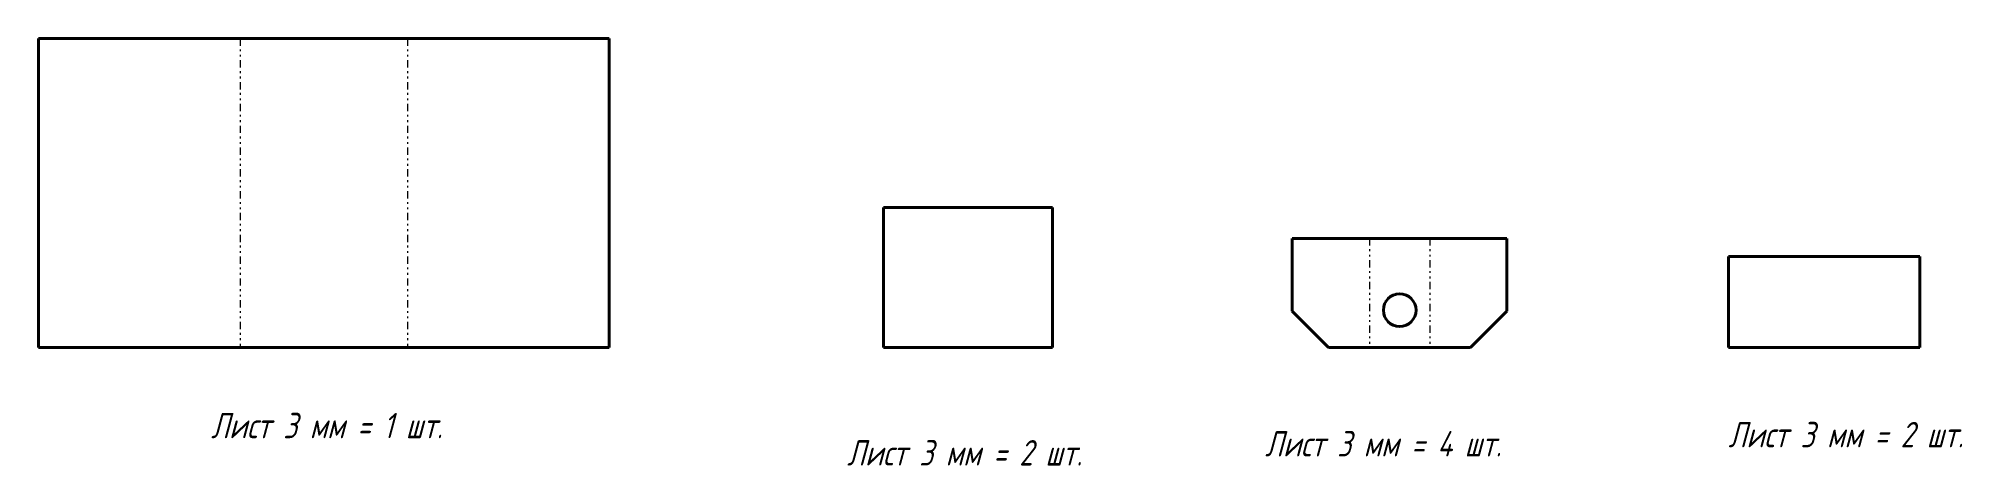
# Model space of a CAD drawing. Header units: millimetres. Extents: x 0 to 1059, y -65 to 170.
import ezdxf

# ---------------------------------------------------------------- set-up
doc = ezdxf.new("R2010")
doc.units = ezdxf.units.MM
doc.linetypes.add('K5LT_BASIC', pattern=[0])
doc.linetypes.add('K5LT_CHAIN_LINE_WITH_2_POINTS', pattern=[12, 4, -2, 1, -2, 1, -2])
doc.styles.add('KTEXTSTYLE', font='GOST_AU.SHX', dxfattribs={"width": 0.96, "height": 5})

msp = doc.modelspace()

# ---------------------------------------------------------------- linework, layer by layer
at = {"color": 7, "linetype": 'K5LT_BASIC', "lineweight": 40}
for p, q in [((0, 170), (0, 0)), ((102, 170), (0, 170)), ((120.1, 170), (102, 170)), ((194.1, 170), (120.1, 170)), ((212.1, 170), (194.1, 170)), ((314.1, 170), (212.1, 170)), ((314.1, 170), (314.1, 0)), ((558, 77), (465, 77)), ((465, 77), (465, 0)), ((558, 0), (558, 77)), ((729, 60), (690, 60)), ((690, 60), (690, 20)), ((736.1, 60), (729, 60)), ((762.1, 60), (736.1, 60)), ((769.1, 60), (762.1, 60)), ((808.1, 60), (769.1, 60)), ((808.1, 60), (808.1, 20)), ((1035.4, 50), (930, 50)), ((930, 50), (930, 0)), ((1035.4, 50), (1035.4, 0)), ((690, 20), (710, 0)), ((788.1, 0), (808.1, 20)), ((102, 0), (0, 0)), ((120.1, 0), (102, 0)), ((194.1, 0), (120.1, 0)), ((212.1, 0), (194.1, 0)), ((314.1, 0), (212.1, 0)), ((465, 0), (558, 0)), ((729, 0), (710, 0)), ((736.1, 0), (729, 0)), ((762.1, 0), (736.1, 0)), ((769.1, 0), (762.1, 0)), ((788.1, 0), (769.1, 0)), ((1035.4, 0), (930, 0))]:
    msp.add_line(p, q, dxfattribs=at)
at = {"color": 7, "linetype": 'K5LT_CHAIN_LINE_WITH_2_POINTS', "lineweight": 18}
for p, q in [((111, 170), (111, 0)), ((203.1, 170), (203.1, 0)), ((732.5, 60), (732.5, 0)), ((765.6, 60), (765.6, 0))]:
    msp.add_line(p, q, dxfattribs=at)
at = {"color": 7, "linetype": 'K5LT_BASIC', "lineweight": 40}
msp.add_circle((749.1, 20.5), 9, dxfattribs=at)

# ---------------------------------------------------------------- texts
at = {"color": 7, "char_height": 14, "attachment_point": 1, "style": 'KTEXTSTYLE'}
for s, insert in [('\\H3.5;\\W0.965;\\Q15;\\Q15;\\H14.00;Лист 3 мм = 1 шт.', (95, -36)), ('\\H3.5;\\W0.965;\\Q15;\\Q15;\\H14.00;Лист 3 мм = 2 шт.', (930, -41)), ('\\H3.5;\\W0.965;\\Q15;\\Q15;\\H14.00;Лист 3 мм = 2 шт.', (445, -51)), ('\\H3.5;\\W0.965;\\Q15;\\Q15;\\H14.00;Лист 3 мм = 4 шт.', (675, -46))]:
    msp.add_mtext(s, dxfattribs=dict(at, insert=insert))

doc.saveas('drawing.dxf')
